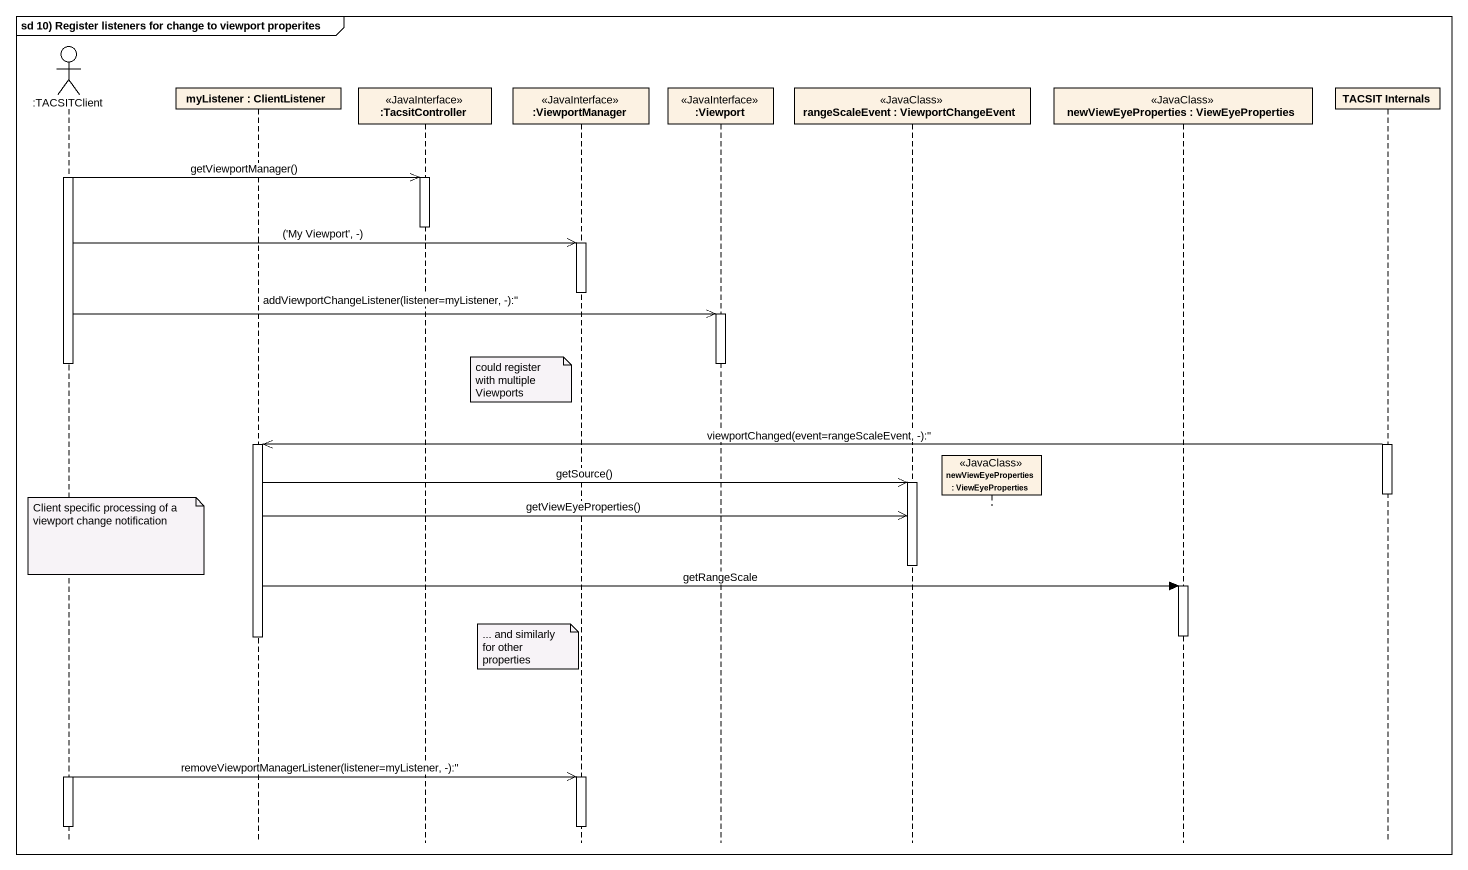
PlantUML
@startuml
mainframe sd 10) Register listeners for change to viewport properites
hide footbox
actor ":TACSITClient" as TACSITClient
participant "myListener : ClientListener" as myListener
participant ":TacsitController" as TacsitController <<JavaInterface>>
participant ":ViewportManager" as ViewportManager <<JavaInterface>>
participant ":Viewport" as Viewport <<JavaInterface>>
participant "rangeScaleEvent : ViewportChangeEvent" as rangeScaleEvent <<JavaClass>>
participant "newViewEyeProperties : ViewEyeProperties" as newViewEyeProperties <<JavaClass>>
participant "newViewEyeProperties : ViewEyeProperties" as newViewEyeProperties_2 <<JavaClass>>
participant "TACSIT Internals" as TACSIT_Internals

activate TACSITClient
TACSITClient ->> TacsitController : getViewportManager()
activate TacsitController
deactivate TacsitController
TACSITClient ->> ViewportManager : ('My Viewport', -)
activate ViewportManager
deactivate ViewportManager
TACSITClient ->> Viewport : addViewportChangeListener(listener=myListener, -):''
activate Viewport
deactivate TACSITClient
deactivate Viewport
note left of ViewportManager : could register with multiple Viewports
activate TACSIT_Internals
TACSIT_Internals ->> myListener : viewportChanged(event=rangeScaleEvent, -):''
activate myListener
myListener ->> rangeScaleEvent : getSource()
activate rangeScaleEvent
deactivate TACSIT_Internals
myListener ->> rangeScaleEvent : getViewEyeProperties()
note over TACSITClient : Client specific processing of a viewport change notification
deactivate rangeScaleEvent
myListener -> newViewEyeProperties_2 : getRangeScale
activate newViewEyeProperties_2
deactivate newViewEyeProperties_2
deactivate myListener
note left of ViewportManager : ... and similarly for other properties
activate TACSITClient
TACSITClient ->> ViewportManager : removeViewportManagerListener(listener=myListener, -):''
activate ViewportManager
deactivate TACSITClient
deactivate ViewportManager
@enduml
